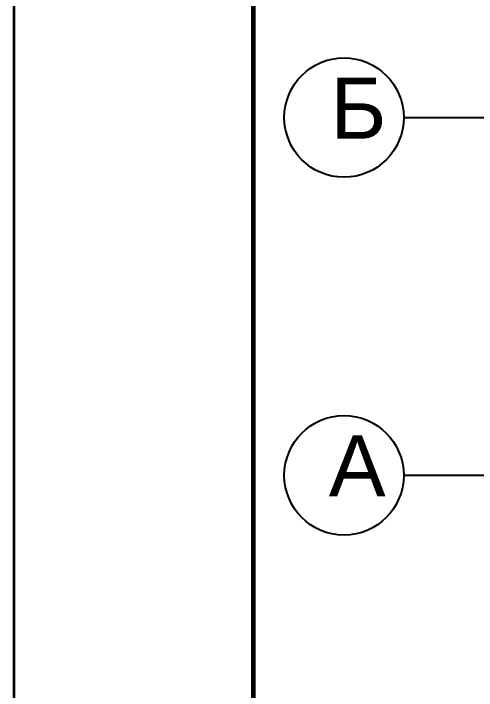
# Model space of a CAD drawing. Extents: x 0 to 604, y 0 to 420.
# Drawn here: x 0 to 38.8, y 155.3 to 212 of the extents above; entities that cross this region are included whole.
import ezdxf

# ---------------------------------------------------------------- set-up
doc = ezdxf.new("R2010")
doc.units = 0
doc.styles.add('TEYPDFCAD_TEXT', font='arial.ttf')

# ---------------------------------------------------------------- blocks, each defined once
blk = doc.blocks.new('A2-landscape')
for points in [[(0, 420), (0, 0)], [(20, 415), (20, 5)]]:
    blk.add_lwpolyline(points)

msp = doc.modelspace()

# ---------------------------------------------------------------- linework, layer by layer
at = {"lineweight": 25}
for p, q in [((0.085, 0.085), (0.085, 419.968)), ((37.719, 203.306), (32.703, 203.306)), ((52.726, 203.306), (37.719, 203.306)), ((37.719, 173.313), (32.703, 173.313)), ((52.726, 173.313), (37.719, 173.313))]:
    msp.add_line(p, q, dxfattribs=at)
at = {"lineweight": 60}
msp.add_lwpolyline([(20.087, 5.08), (589.068, 5.08), (589.068, 415.078), (20.087, 415.078)], close=True, dxfattribs=at)
at = {"lineweight": 25}
for centre in [(27.718, 203.316), (27.718, 173.323)]:
    msp.add_circle(centre, 5.006, dxfattribs=at)

# ---------------------------------------------------------------- block references
msp.add_blockref('A2-landscape', (0, 0))

# ---------------------------------------------------------------- texts
at = {"color": 7, "style": 'TEYPDFCAD_TEXT'}
for s, p in [('Б', (26.585, 201.549)), ('А', (26.437, 171.556))]:
    msp.add_text(s, height=5.126, dxfattribs=at).set_placement(p)

doc.saveas('drawing.dxf')
